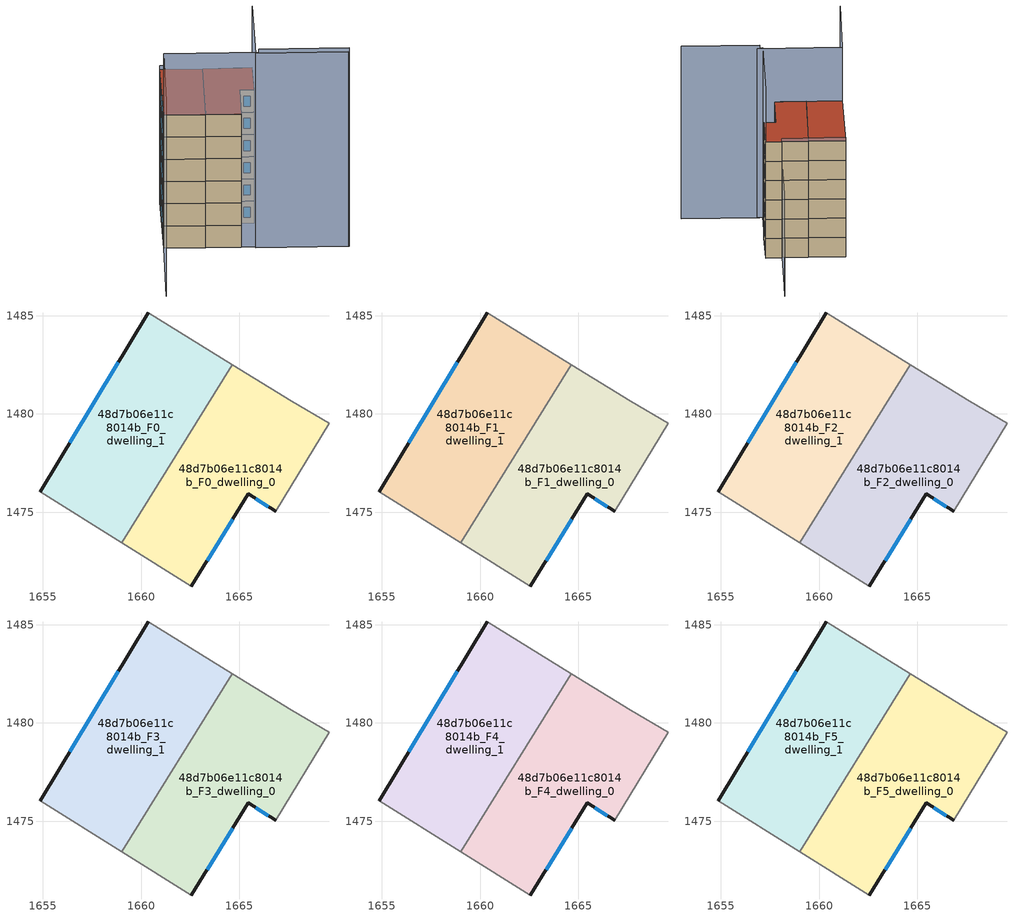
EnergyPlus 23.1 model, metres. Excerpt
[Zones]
48d7b06e11c8014b_F0_dwelling_0
 floor ground (EU_floor_Construction): 1667.66,1480.64 1669.56,1479.54 1666.86,1475.03 1665.46,1475.93 1662.56,1471.23 1659.01,1473.45 1664.65,1482.5 z0
 wall outside (EU_wall_Construction): 1662.56,1471.23 1665.46,1475.93 1666.86,1475.03 z0:3
 wall adiabatic (EU_wall_Construction): 1659.01,1473.45 1662.56,1471.23 / 1666.86,1475.03 1669.56,1479.54 1667.66,1480.64 1664.65,1482.5 z0:3
 wall to 48d7b06e11c8014b_F0_dwelling_1 (EU_wall_Construction): 1664.65,1482.5 1659.01,1473.45 z0:3
 window (EU_Window_Construction): 1665.84,1475.69 1666.47,1475.28 / 1663.35,1472.53 1664.66,1474.64 z0.83:2.17
48d7b06e11c8014b_F0_dwelling_1
 floor ground (EU_floor_Construction): 1664.65,1482.5 1659.01,1473.45 1654.85,1476.04 1660.36,1485.14 z0
 wall outside (EU_wall_Construction): 1660.36,1485.14 1654.85,1476.04 z0:3
 wall adiabatic (EU_wall_Construction): 1654.85,1476.04 1659.01,1473.45 / 1664.65,1482.5 1660.36,1485.14 z0:3
 window (EU_Window_Construction): 1658.84,1482.64 1656.37,1478.54 z0.83:2.17
48d7b06e11c8014b_F1_dwelling_0
 floor to 48d7b06e11c8014b_F0_dwelling_0 (EU_floor_Construction): 1667.66,1480.64 1669.56,1479.54 1666.86,1475.03 1665.46,1475.93 1662.55,1471.23 1659,1473.45 1664.65,1482.5 z3
 wall outside (EU_wall_Construction): 1662.56,1471.23 1665.46,1475.93 1666.86,1475.03 z3:6
 wall adiabatic (EU_wall_Construction): 1659.01,1473.45 1662.56,1471.23 / 1666.86,1475.03 1669.56,1479.54 1667.66,1480.64 1664.65,1482.5 z3:6
 wall to 48d7b06e11c8014b_F1_dwelling_1 (EU_wall_Construction): 1664.65,1482.5 1659.01,1473.45 z3:6
 window (EU_Window_Construction): 1665.84,1475.69 1666.47,1475.28 / 1663.35,1472.53 1664.66,1474.64 z3.83:5.17
48d7b06e11c8014b_F1_dwelling_1
 floor to 48d7b06e11c8014b_F0_dwelling_1 (EU_floor_Construction): 1664.65,1482.5 1659,1473.45 1654.85,1476.04 1660.36,1485.14 z3
 wall outside (EU_wall_Construction): 1660.36,1485.14 1654.85,1476.04 z3:6
 wall adiabatic (EU_wall_Construction): 1654.85,1476.04 1659.01,1473.45 / 1664.65,1482.5 1660.36,1485.14 z3:6
 window (EU_Window_Construction): 1658.84,1482.64 1656.37,1478.54 z3.83:5.17
48d7b06e11c8014b_F2_dwelling_0
 floor to 48d7b06e11c8014b_F1_dwelling_0 (EU_floor_Construction): 1667.66,1480.64 1669.56,1479.54 1666.86,1475.03 1665.46,1475.93 1662.55,1471.23 1659,1473.45 1664.65,1482.5 z6
 wall outside (EU_wall_Construction): 1662.56,1471.23 1665.46,1475.93 1666.86,1475.03 z6:9
 wall adiabatic (EU_wall_Construction): 1659.01,1473.45 1662.56,1471.23 / 1666.86,1475.03 1669.56,1479.54 1667.66,1480.64 1664.65,1482.5 z6:9
 wall to 48d7b06e11c8014b_F2_dwelling_1 (EU_wall_Construction): 1664.65,1482.5 1659.01,1473.45 z6:9
 window (EU_Window_Construction): 1665.84,1475.69 1666.47,1475.28 / 1663.35,1472.53 1664.66,1474.64 z6.83:8.17
48d7b06e11c8014b_F2_dwelling_1
 floor to 48d7b06e11c8014b_F1_dwelling_1 (EU_floor_Construction): 1664.65,1482.5 1659,1473.45 1654.85,1476.04 1660.36,1485.14 z6
 wall outside (EU_wall_Construction): 1660.36,1485.14 1654.85,1476.04 z6:9
 wall adiabatic (EU_wall_Construction): 1654.85,1476.04 1659.01,1473.45 / 1664.65,1482.5 1660.36,1485.14 z6:9
 window (EU_Window_Construction): 1658.84,1482.64 1656.37,1478.54 z6.83:8.17
48d7b06e11c8014b_F3_dwelling_0
 floor to 48d7b06e11c8014b_F2_dwelling_0 (EU_floor_Construction): 1667.66,1480.64 1669.56,1479.54 1666.86,1475.03 1665.46,1475.93 1662.55,1471.23 1659,1473.45 1664.65,1482.5 z9
 wall outside (EU_wall_Construction): 1662.56,1471.23 1665.46,1475.93 1666.86,1475.03 z9:12
 wall adiabatic (EU_wall_Construction): 1659.01,1473.45 1662.56,1471.23 / 1666.86,1475.03 1669.56,1479.54 1667.66,1480.64 1664.65,1482.5 z9:12
 wall to 48d7b06e11c8014b_F3_dwelling_1 (EU_wall_Construction): 1664.65,1482.5 1659.01,1473.45 z9:12
 window (EU_Window_Construction): 1665.84,1475.69 1666.47,1475.28 / 1663.35,1472.53 1664.66,1474.64 z9.83:11.17
48d7b06e11c8014b_F3_dwelling_1
 floor to 48d7b06e11c8014b_F2_dwelling_1 (EU_floor_Construction): 1664.65,1482.5 1659,1473.45 1654.85,1476.04 1660.36,1485.14 z9
 wall outside (EU_wall_Construction): 1660.36,1485.14 1654.85,1476.04 z9:12
 wall adiabatic (EU_wall_Construction): 1654.85,1476.04 1659.01,1473.45 / 1664.65,1482.5 1660.36,1485.14 z9:12
 window (EU_Window_Construction): 1658.84,1482.64 1656.37,1478.54 z9.83:11.17
48d7b06e11c8014b_F4_dwelling_0
 floor to 48d7b06e11c8014b_F3_dwelling_0 (EU_floor_Construction): 1667.66,1480.64 1669.56,1479.54 1666.86,1475.03 1665.46,1475.93 1662.55,1471.23 1659,1473.45 1664.65,1482.5 z12
 wall outside (EU_wall_Construction): 1662.56,1471.23 1665.46,1475.93 1666.86,1475.03 z12:15
 wall adiabatic (EU_wall_Construction): 1659.01,1473.45 1662.56,1471.23 / 1666.86,1475.03 1669.56,1479.54 1667.66,1480.64 1664.65,1482.5 z12:15
 wall to 48d7b06e11c8014b_F4_dwelling_1 (EU_wall_Construction): 1664.65,1482.5 1659.01,1473.45 z12:15
 window (EU_Window_Construction): 1665.84,1475.69 1666.47,1475.28 / 1663.35,1472.53 1664.66,1474.64 z12.83:14.17
48d7b06e11c8014b_F4_dwelling_1
 floor to 48d7b06e11c8014b_F3_dwelling_1 (EU_floor_Construction): 1664.65,1482.5 1659,1473.45 1654.85,1476.04 1660.36,1485.14 z12
 wall outside (EU_wall_Construction): 1660.36,1485.14 1654.85,1476.04 z12:15
 wall adiabatic (EU_wall_Construction): 1654.85,1476.04 1659.01,1473.45 / 1664.65,1482.5 1660.36,1485.14 z12:15
 window (EU_Window_Construction): 1658.84,1482.64 1656.37,1478.54 z12.83:14.17
48d7b06e11c8014b_F5_dwelling_0
 floor to 48d7b06e11c8014b_F4_dwelling_0 (EU_floor_Construction): 1667.66,1480.64 1669.56,1479.54 1666.86,1475.03 1665.46,1475.93 1662.55,1471.23 1659,1473.45 1664.65,1482.5 z15
 wall outside (EU_wall_Construction): 1662.56,1471.23 1665.46,1475.93 1666.86,1475.03 z15:18
 wall adiabatic (EU_wall_Construction): 1659.01,1473.45 1662.56,1471.23 / 1666.86,1475.03 1669.56,1479.54 1667.66,1480.64 1664.65,1482.5 z15:18
 wall to 48d7b06e11c8014b_F5_dwelling_1 (EU_wall_Construction): 1664.65,1482.5 1659.01,1473.45 z15:18
 window (EU_Window_Construction): 1665.84,1475.69 1666.47,1475.28 / 1663.35,1472.53 1664.66,1474.64 z15.83:17.17
 roof outside (EU_roof_Construction): 1666.86,1475.03 1669.56,1479.54 1667.66,1480.64 1664.65,1482.5 1659.01,1473.45 1662.56,1471.23 1665.46,1475.93 z18
48d7b06e11c8014b_F5_dwelling_1
 floor to 48d7b06e11c8014b_F4_dwelling_1 (EU_floor_Construction): 1664.65,1482.5 1659,1473.45 1654.85,1476.04 1660.36,1485.14 z15
 wall outside (EU_wall_Construction): 1660.36,1485.14 1654.85,1476.04 z15:18
 wall adiabatic (EU_wall_Construction): 1654.85,1476.04 1659.01,1473.45 / 1664.65,1482.5 1660.36,1485.14 z15:18
 window (EU_Window_Construction): 1658.84,1482.64 1656.37,1478.54 z15.83:17.17
 roof outside (EU_roof_Construction): 1659.01,1473.45 1664.65,1482.5 1660.36,1485.14 1654.85,1476.04 z18
shading: 1664.22,1470.12 1673.18,1464.49 z0:26.8; 1649.02,1466.69 1654.85,1476.04 / 1654.85,1476.04 1664.58,1469.97 / 1673.06,1464.52 1663.83,1470.18 / 1663.83,1470.18 1669.56,1479.53 z0:26.3; 1667.65,1480.65 1671.57,1487.04 z0:14.3; 1671.56,1487.04 1672.97,1489.35 z0:8.1; 1667.66,1480.64 1660.35,1485.12 z0:18.5
[Building]
EU S2 Campaign: North Axis=0; Terrain=City; Solar Distribution=FullExterior
[Site:Location]
Lyon-Bron: Latitude=45.75; Longitude=5; Time Zone=1; Elevation=198
[SizingPeriod:WeatherFileDays]
AnnualSizingPeriod: Begin Month=1; Begin Day of Month=1; End Month=12; End Day of Month=31; Day of Week for Start Day=Monday; Use Weather File Daylight Saving Period=No; Use Weather File Rain and Snow Indicators=No
[MATERIAL]
EU_InternalMass_Material: Roughness=MediumRough; Thickness=0.1; Conductivity=1; Density=1800; Specific Heat=900; Thermal Absorptance=0.9; Solar Absorptance=0.7; Visible Absorptance=0.7
[MATERIAL:NOMASS] Roughness=MediumRough; Thermal Absorptance=0.9; Solar Absorptance=0.7; Visible Absorptance=0.7
Name | Thermal Resistance
EU_wall_NoMass | 0.87146
EU_roof_NoMass | 0.842276
EU_floor_NoMass | 0.496999
[WINDOWMATERIAL:SIMPLEGLAZINGSYSTEM]
EU_Window_SimpleGlazing: UFactor=2.2525; Solar Heat Gain Coefficient=0.76; Visible Transmittance=0.76
[CONSTRUCTION]
EU_wall_Construction: EU_wall_NoMass
EU_roof_Construction: EU_roof_NoMass
EU_floor_Construction: EU_floor_NoMass
EU_Window_Construction: EU_Window_SimpleGlazing
EU_InternalMass_Construction: EU_InternalMass_Material
[ZONE] Type=1; Multiplier=1; Ceiling Height=autocalculate; Floor Area=autocalculate; Part of Total Floor Area=Yes
Name | Volume
48d7b06e11c8014b_F0_dwelling_0; 48d7b06e11c8014b_F1_dwelling_0; 48d7b06e11c8014b_F2_dwelling_0; 48d7b06e11c8014b_F3_dwelling_0; 48d7b06e11c8014b_F4_dwelling_0; 48d7b06e11c8014b_F5_dwelling_0 | 158.773
48d7b06e11c8014b_F0_dwelling_1; 48d7b06e11c8014b_F1_dwelling_1; 48d7b06e11c8014b_F2_dwelling_1; 48d7b06e11c8014b_F3_dwelling_1; 48d7b06e11c8014b_F4_dwelling_1; 48d7b06e11c8014b_F5_dwelling_1 | 158.782
[INTERNALMASS] Construction=EU_InternalMass_Construction
Name | Zone or ZoneList | Surface Area
48d7b06e11c8014b_F0_dwelling_0_EU_InternalMass | 48d7b06e11c8014b_F0_dwelling_0 | 52.9244
48d7b06e11c8014b_F0_dwelling_1_EU_InternalMass | 48d7b06e11c8014b_F0_dwelling_1 | 52.9272
48d7b06e11c8014b_F1_dwelling_0_EU_InternalMass | 48d7b06e11c8014b_F1_dwelling_0 | 52.9244
48d7b06e11c8014b_F1_dwelling_1_EU_InternalMass | 48d7b06e11c8014b_F1_dwelling_1 | 52.9272
48d7b06e11c8014b_F2_dwelling_0_EU_InternalMass | 48d7b06e11c8014b_F2_dwelling_0 | 52.9244
48d7b06e11c8014b_F2_dwelling_1_EU_InternalMass | 48d7b06e11c8014b_F2_dwelling_1 | 52.9272
48d7b06e11c8014b_F3_dwelling_0_EU_InternalMass | 48d7b06e11c8014b_F3_dwelling_0 | 52.9244
48d7b06e11c8014b_F3_dwelling_1_EU_InternalMass | 48d7b06e11c8014b_F3_dwelling_1 | 52.9272
48d7b06e11c8014b_F4_dwelling_0_EU_InternalMass | 48d7b06e11c8014b_F4_dwelling_0 | 52.9244
48d7b06e11c8014b_F4_dwelling_1_EU_InternalMass | 48d7b06e11c8014b_F4_dwelling_1 | 52.9272
48d7b06e11c8014b_F5_dwelling_0_EU_InternalMass | 48d7b06e11c8014b_F5_dwelling_0 | 52.9244
48d7b06e11c8014b_F5_dwelling_1_EU_InternalMass | 48d7b06e11c8014b_F5_dwelling_1 | 52.9272
[OTHEREQUIPMENT] Fuel Type=Electricity; Design Level Calculation Method=Watts/Area; Power per Zone Floor Area=1; Fraction Latent=0; Fraction Radiant=0; Fraction Lost=0; Carbon Dioxide Generation Rate=0; EndUse Subcategory=EU_Step8_InternalGains
Name | Zone or ZoneList or Space or SpaceList | Schedule
EU_Step8_InternalGain_48d7b06e11c8014b_F0_dwelling_0_f000 | 48d7b06e11c8014b_F0_dwelling_0 | EU_Step8_GainSchedule_48d7b06e11c8014b_F0_dwelling_0_f000
EU_Step8_InternalGain_48d7b06e11c8014b_F0_dwelling_1_f000 | 48d7b06e11c8014b_F0_dwelling_1 | EU_Step8_GainSchedule_48d7b06e11c8014b_F0_dwelling_1_f000
EU_Step8_InternalGain_48d7b06e11c8014b_F1_dwelling_0_f000 | 48d7b06e11c8014b_F1_dwelling_0 | EU_Step8_GainSchedule_48d7b06e11c8014b_F1_dwelling_0_f000
EU_Step8_InternalGain_48d7b06e11c8014b_F1_dwelling_1_f000 | 48d7b06e11c8014b_F1_dwelling_1 | EU_Step8_GainSchedule_48d7b06e11c8014b_F1_dwelling_1_f000
EU_Step8_InternalGain_48d7b06e11c8014b_F2_dwelling_0_f000 | 48d7b06e11c8014b_F2_dwelling_0 | EU_Step8_GainSchedule_48d7b06e11c8014b_F2_dwelling_0_f000
EU_Step8_InternalGain_48d7b06e11c8014b_F2_dwelling_1_f000 | 48d7b06e11c8014b_F2_dwelling_1 | EU_Step8_GainSchedule_48d7b06e11c8014b_F2_dwelling_1_f000
EU_Step8_InternalGain_48d7b06e11c8014b_F3_dwelling_0_f000 | 48d7b06e11c8014b_F3_dwelling_0 | EU_Step8_GainSchedule_48d7b06e11c8014b_F3_dwelling_0_f000
EU_Step8_InternalGain_48d7b06e11c8014b_F3_dwelling_1_f000 | 48d7b06e11c8014b_F3_dwelling_1 | EU_Step8_GainSchedule_48d7b06e11c8014b_F3_dwelling_1_f000
EU_Step8_InternalGain_48d7b06e11c8014b_F4_dwelling_0_f000 | 48d7b06e11c8014b_F4_dwelling_0 | EU_Step8_GainSchedule_48d7b06e11c8014b_F4_dwelling_0_f000
EU_Step8_InternalGain_48d7b06e11c8014b_F4_dwelling_1_f000 | 48d7b06e11c8014b_F4_dwelling_1 | EU_Step8_GainSchedule_48d7b06e11c8014b_F4_dwelling_1_f000
EU_Step8_InternalGain_48d7b06e11c8014b_F5_dwelling_0_f000 | 48d7b06e11c8014b_F5_dwelling_0 | EU_Step8_GainSchedule_48d7b06e11c8014b_F5_dwelling_0_f000
EU_Step8_InternalGain_48d7b06e11c8014b_F5_dwelling_1_f000 | 48d7b06e11c8014b_F5_dwelling_1 | EU_Step8_GainSchedule_48d7b06e11c8014b_F5_dwelling_1_f000
[ZONEVENTILATION:DESIGNFLOWRATE] Schedule=EU_AlwaysOn; Design Flow Rate Calculation Method=AirChanges/Hour; Air Changes per Hour=0.425; Ventilation Type=Natural; Fan Pressure Rise=0; Fan Total Efficiency=1; Constant Term Coefficient=1; Temperature Term Coefficient=0; Velocity Term Coefficient=0; Velocity Squared Term Coefficient=0; Minimum Indoor Temperature=-100; Maximum Indoor Temperature=100; Delta Temperature=-100; Minimum Outdoor Temperature=-100; Maximum Outdoor Temperature=100; Maximum Wind Speed=40
Name | Zone or ZoneList or Space or SpaceList
EU_ConstantAir_48d7b06e11c8014b_F0_dwelling_0 | 48d7b06e11c8014b_F0_dwelling_0
EU_ConstantAir_48d7b06e11c8014b_F0_dwelling_1 | 48d7b06e11c8014b_F0_dwelling_1
EU_ConstantAir_48d7b06e11c8014b_F1_dwelling_0 | 48d7b06e11c8014b_F1_dwelling_0
EU_ConstantAir_48d7b06e11c8014b_F1_dwelling_1 | 48d7b06e11c8014b_F1_dwelling_1
EU_ConstantAir_48d7b06e11c8014b_F2_dwelling_0 | 48d7b06e11c8014b_F2_dwelling_0
EU_ConstantAir_48d7b06e11c8014b_F2_dwelling_1 | 48d7b06e11c8014b_F2_dwelling_1
EU_ConstantAir_48d7b06e11c8014b_F3_dwelling_0 | 48d7b06e11c8014b_F3_dwelling_0
EU_ConstantAir_48d7b06e11c8014b_F3_dwelling_1 | 48d7b06e11c8014b_F3_dwelling_1
EU_ConstantAir_48d7b06e11c8014b_F4_dwelling_0 | 48d7b06e11c8014b_F4_dwelling_0
EU_ConstantAir_48d7b06e11c8014b_F4_dwelling_1 | 48d7b06e11c8014b_F4_dwelling_1
EU_ConstantAir_48d7b06e11c8014b_F5_dwelling_0 | 48d7b06e11c8014b_F5_dwelling_0
EU_ConstantAir_48d7b06e11c8014b_F5_dwelling_1 | 48d7b06e11c8014b_F5_dwelling_1
[HVACTEMPLATE:THERMOSTAT] Constant Heating Setpoint=20; Constant Cooling Setpoint=50
EU_HeatOnly_48d7b06e11c8014b_F0_dwelling_0; EU_HeatOnly_48d7b06e11c8014b_F0_dwelling_1; EU_HeatOnly_48d7b06e11c8014b_F1_dwelling_0; EU_HeatOnly_48d7b06e11c8014b_F1_dwelling_1; EU_HeatOnly_48d7b06e11c8014b_F2_dwelling_0; EU_HeatOnly_48d7b06e11c8014b_F2_dwelling_1; EU_HeatOnly_48d7b06e11c8014b_F3_dwelling_0; EU_HeatOnly_48d7b06e11c8014b_F3_dwelling_1; EU_HeatOnly_48d7b06e11c8014b_F4_dwelling_0; EU_HeatOnly_48d7b06e11c8014b_F4_dwelling_1; EU_HeatOnly_48d7b06e11c8014b_F5_dwelling_0; EU_HeatOnly_48d7b06e11c8014b_F5_dwelling_1
[HVACTEMPLATE:ZONE:IDEALLOADSAIRSYSTEM] System Availability Schedule=EU_AlwaysOn; Maximum Heating Supply Air Temperature=50; Minimum Cooling Supply Air Temperature=13; Maximum Heating Supply Air Humidity Ratio=0.0156; Minimum Cooling Supply Air Humidity Ratio=0.0077; Heating Limit=NoLimit; Cooling Limit=NoLimit; Heating Availability Schedule=EU_AlwaysOn; Cooling Availability Schedule=EU_CoolingOff; Dehumidification Control Type=ConstantSensibleHeatRatio; Cooling Sensible Heat Ratio=0.7; Dehumidification Setpoint=60; Humidification Control Type=None; Humidification Setpoint=30; Outdoor Air Method=None; Outdoor Air Flow Rate per Person=0.00944; Outdoor Air Flow Rate per Zone Floor Area=0; Outdoor Air Flow Rate per Zone=0; Demand Controlled Ventilation Type=None; Outdoor Air Economizer Type=NoEconomizer; Heat Recovery Type=None; Sensible Heat Recovery Effectiveness=0.7; Latent Heat Recovery Effectiveness=0.65
Name | Template Thermostat
48d7b06e11c8014b_F0_dwelling_0 | EU_HeatOnly_48d7b06e11c8014b_F0_dwelling_0
48d7b06e11c8014b_F0_dwelling_1 | EU_HeatOnly_48d7b06e11c8014b_F0_dwelling_1
48d7b06e11c8014b_F1_dwelling_0 | EU_HeatOnly_48d7b06e11c8014b_F1_dwelling_0
48d7b06e11c8014b_F1_dwelling_1 | EU_HeatOnly_48d7b06e11c8014b_F1_dwelling_1
48d7b06e11c8014b_F2_dwelling_0 | EU_HeatOnly_48d7b06e11c8014b_F2_dwelling_0
48d7b06e11c8014b_F2_dwelling_1 | EU_HeatOnly_48d7b06e11c8014b_F2_dwelling_1
48d7b06e11c8014b_F3_dwelling_0 | EU_HeatOnly_48d7b06e11c8014b_F3_dwelling_0
48d7b06e11c8014b_F3_dwelling_1 | EU_HeatOnly_48d7b06e11c8014b_F3_dwelling_1
48d7b06e11c8014b_F4_dwelling_0 | EU_HeatOnly_48d7b06e11c8014b_F4_dwelling_0
48d7b06e11c8014b_F4_dwelling_1 | EU_HeatOnly_48d7b06e11c8014b_F4_dwelling_1
48d7b06e11c8014b_F5_dwelling_0 | EU_HeatOnly_48d7b06e11c8014b_F5_dwelling_0
48d7b06e11c8014b_F5_dwelling_1 | EU_HeatOnly_48d7b06e11c8014b_F5_dwelling_1
[SIZING:ZONE] Zone Cooling Design Supply Air Temperature Input Method=SupplyAirTemperature; Zone Cooling Design Supply Air Temperature=13; Zone Heating Design Supply Air Temperature Input Method=SupplyAirTemperature; Zone Heating Design Supply Air Temperature=50; Zone Cooling Design Supply Air Humidity Ratio=0.008; Zone Heating Design Supply Air Humidity Ratio=0.008; Cooling Design Air Flow Method=DesignDay; Cooling Design Air Flow Rate=0; Cooling Minimum Air Flow per Zone Floor Area=0.000762; Cooling Minimum Air Flow=0; Cooling Minimum Air Flow Fraction=0.2; Heating Design Air Flow Method=DesignDay; Heating Design Air Flow Rate=0; Heating Maximum Air Flow per Zone Floor Area=0.002032; Heating Maximum Air Flow=0.141576; Heating Maximum Air Flow Fraction=0.3; Account for Dedicated Outdoor Air System=No; Dedicated Outdoor Air System Control Strategy=NeutralSupplyAir; Dedicated Outdoor Air Low Setpoint Temperature for Design=autosize; Dedicated Outdoor Air High Setpoint Temperature for Design=autosize; Zone Load Sizing Method=Sensible Load Only No Latent Load; Zone Latent Cooling Design Supply Air Humidity Ratio Input Method=HumidityRatioDifference; Zone Cooling Design Supply Air Humidity Ratio Difference=0.005; Zone Latent Heating Design Supply Air Humidity Ratio Input Method=HumidityRatioDifference; Zone Humidification Design Supply Air Humidity Ratio Difference=0.005
48d7b06e11c8014b_F0_dwelling_0; 48d7b06e11c8014b_F0_dwelling_1; 48d7b06e11c8014b_F1_dwelling_0; 48d7b06e11c8014b_F1_dwelling_1; 48d7b06e11c8014b_F2_dwelling_0; 48d7b06e11c8014b_F2_dwelling_1; 48d7b06e11c8014b_F3_dwelling_0; 48d7b06e11c8014b_F3_dwelling_1; 48d7b06e11c8014b_F4_dwelling_0; 48d7b06e11c8014b_F4_dwelling_1; 48d7b06e11c8014b_F5_dwelling_0; 48d7b06e11c8014b_F5_dwelling_1
[SCHEDULE:CONSTANT]
Name | Hourly Value
EU_AlwaysOn | 1
EU_CoolingOff | 0
[SCHEDULE:FILE] Column Number=1; Rows to Skip at Top=0; Number of Hours of Data=8760; Column Separator=Comma; Interpolate to Timestep=No; Minutes per Item=60; Adjust Schedule for Daylight Savings=Yes
Name | File
EU_Step8_GainSchedule_48d7b06e11c8014b_F0_dwelling_0_f000 | ../../schedules/48d7b06e11c8014b/48d7b06e11c8014b_F0_dwelling_0_f000_gain.csv
EU_Step8_GainSchedule_48d7b06e11c8014b_F0_dwelling_1_f000 | ../../schedules/48d7b06e11c8014b/48d7b06e11c8014b_F0_dwelling_1_f000_gain.csv
EU_Step8_GainSchedule_48d7b06e11c8014b_F1_dwelling_0_f000 | ../../schedules/48d7b06e11c8014b/48d7b06e11c8014b_F1_dwelling_0_f000_gain.csv
EU_Step8_GainSchedule_48d7b06e11c8014b_F1_dwelling_1_f000 | ../../schedules/48d7b06e11c8014b/48d7b06e11c8014b_F1_dwelling_1_f000_gain.csv
EU_Step8_GainSchedule_48d7b06e11c8014b_F2_dwelling_0_f000 | ../../schedules/48d7b06e11c8014b/48d7b06e11c8014b_F2_dwelling_0_f000_gain.csv
EU_Step8_GainSchedule_48d7b06e11c8014b_F2_dwelling_1_f000 | ../../schedules/48d7b06e11c8014b/48d7b06e11c8014b_F2_dwelling_1_f000_gain.csv
EU_Step8_GainSchedule_48d7b06e11c8014b_F3_dwelling_0_f000 | ../../schedules/48d7b06e11c8014b/48d7b06e11c8014b_F3_dwelling_0_f000_gain.csv
EU_Step8_GainSchedule_48d7b06e11c8014b_F3_dwelling_1_f000 | ../../schedules/48d7b06e11c8014b/48d7b06e11c8014b_F3_dwelling_1_f000_gain.csv
EU_Step8_GainSchedule_48d7b06e11c8014b_F4_dwelling_0_f000 | ../../schedules/48d7b06e11c8014b/48d7b06e11c8014b_F4_dwelling_0_f000_gain.csv
EU_Step8_GainSchedule_48d7b06e11c8014b_F4_dwelling_1_f000 | ../../schedules/48d7b06e11c8014b/48d7b06e11c8014b_F4_dwelling_1_f000_gain.csv
EU_Step8_GainSchedule_48d7b06e11c8014b_F5_dwelling_0_f000 | ../../schedules/48d7b06e11c8014b/48d7b06e11c8014b_F5_dwelling_0_f000_gain.csv
EU_Step8_GainSchedule_48d7b06e11c8014b_F5_dwelling_1_f000 | ../../schedules/48d7b06e11c8014b/48d7b06e11c8014b_F5_dwelling_1_f000_gain.csv
